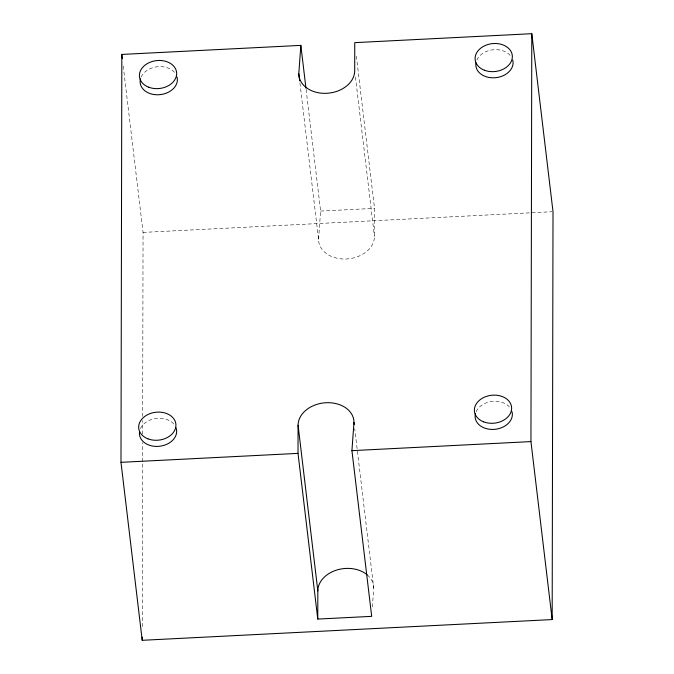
<?xml version="1.0" encoding="UTF-8"?>
<svg xmlns="http://www.w3.org/2000/svg" width="674" height="674" viewBox="0 0 674 674"><rect width="100%" height="100%" fill="white"/><g stroke="black" fill="none" stroke-linecap="round" stroke-linejoin="round"><path stroke-width="0.51" stroke-dasharray="3.37 2.53" d="M142.248 626.635L142.585 462.634M142.585 461.58L142.618 442.658M142.635 434.25L142.669 420.584M142.677 416.38L143.057 232.404L122.946 63.794M299.913 82.986L318.558 239.312A28.038 21.029 -6.8 0 0 346.461 258.993A28.038 21.029 -6.8 0 0 374.458 236.481L374.517 208.35L356.377 56.203M318.558 239.312L320.605 211.08L306.063 89.145M372.368 606.937L373.741 588.116L354.726 428.672M320.605 211.08L374.517 208.35M143.057 232.404L551.955 211.729M355.451 77.038L374.458 236.481M141.119 77.063A18.695 14.019 -6.8 0 1 156.958 66.785A18.695 14.019 -6.8 0 1 174.911 72.843M140.394 428.698A18.695 14.019 -6.8 0 1 156.233 418.419A18.695 14.019 -6.8 0 1 174.187 424.477M476.821 60.087A18.695 14.019 -6.8 0 1 492.66 49.809A18.695 14.019 -6.8 0 1 510.606 55.866M476.097 411.73A18.695 14.019 -6.8 0 1 491.936 401.443A18.695 14.019 -6.8 0 1 509.889 407.5M367.22 574.88A28.038 21.029 -6.8 0 1 373.741 588.116"/><path stroke-width="1.01" d="M300.848 45.377L298.801 73.609A28.038 21.029 -6.8 0 0 326.705 93.29A28.038 21.029 -6.8 0 0 354.701 70.778L354.76 42.647L531.786 33.7L553.009 211.67L552.166 619.574L142.214 640.3L120.991 462.33L121.834 54.425L300.848 45.377L305.945 88.109M142.214 640.3L142.222 637.149M353.976 422.421L351.929 450.653L371.686 616.348L317.774 619.077L298.018 453.375L298.077 425.243A28.038 21.029 -6.8 0 1 326.073 402.732A28.038 21.029 -6.8 0 1 353.976 422.421L354.229 424.502M317.774 619.077L317.833 590.946L298.077 425.243M552.166 619.574L530.944 441.596L531.786 33.7M120.991 462.33L298.018 453.375M351.929 450.653L530.944 441.596M298.801 73.609L299.669 80.905M121.834 54.425L122.331 58.596M177.035 77.021A18.695 14.019 -6.8 0 1 158.727 94.756A18.695 14.019 -6.8 0 1 140.487 78.866M176.04 427.779A18.695 14.019 -6.8 0 1 159.224 446.298A18.695 14.019 -6.8 0 1 139.569 431.427M512.737 60.045A18.695 14.019 -6.8 0 1 495.045 77.746A18.695 14.019 -6.8 0 1 475.987 62.817M512.013 411.679A18.695 14.019 -6.8 0 1 493.705 429.414A18.695 14.019 -6.8 0 1 475.465 413.524M317.833 590.946A28.038 21.029 -6.8 0 1 336.267 570.187A28.038 21.029 -6.8 0 1 367.22 574.88M148.684 87.207A18.695 14.019 -6.8 0 0 176.664 73.609A18.695 14.019 -6.8 0 0 148.735 62.842A18.695 14.019 -6.8 0 0 148.684 87.207M147.96 438.841A18.695 14.019 -6.8 0 0 175.939 425.243A18.695 14.019 -6.8 0 0 148.01 414.476A18.695 14.019 -6.8 0 0 147.96 438.841M484.387 70.231A18.695 14.019 -6.8 0 0 512.358 56.633A18.695 14.019 -6.8 0 0 484.438 45.866A18.695 14.019 -6.8 0 0 484.387 70.231M483.662 421.865A18.695 14.019 -6.8 0 0 511.642 408.276A18.695 14.019 -6.8 0 0 483.713 397.5A18.695 14.019 -6.8 0 0 483.662 421.865"/></g></svg>
